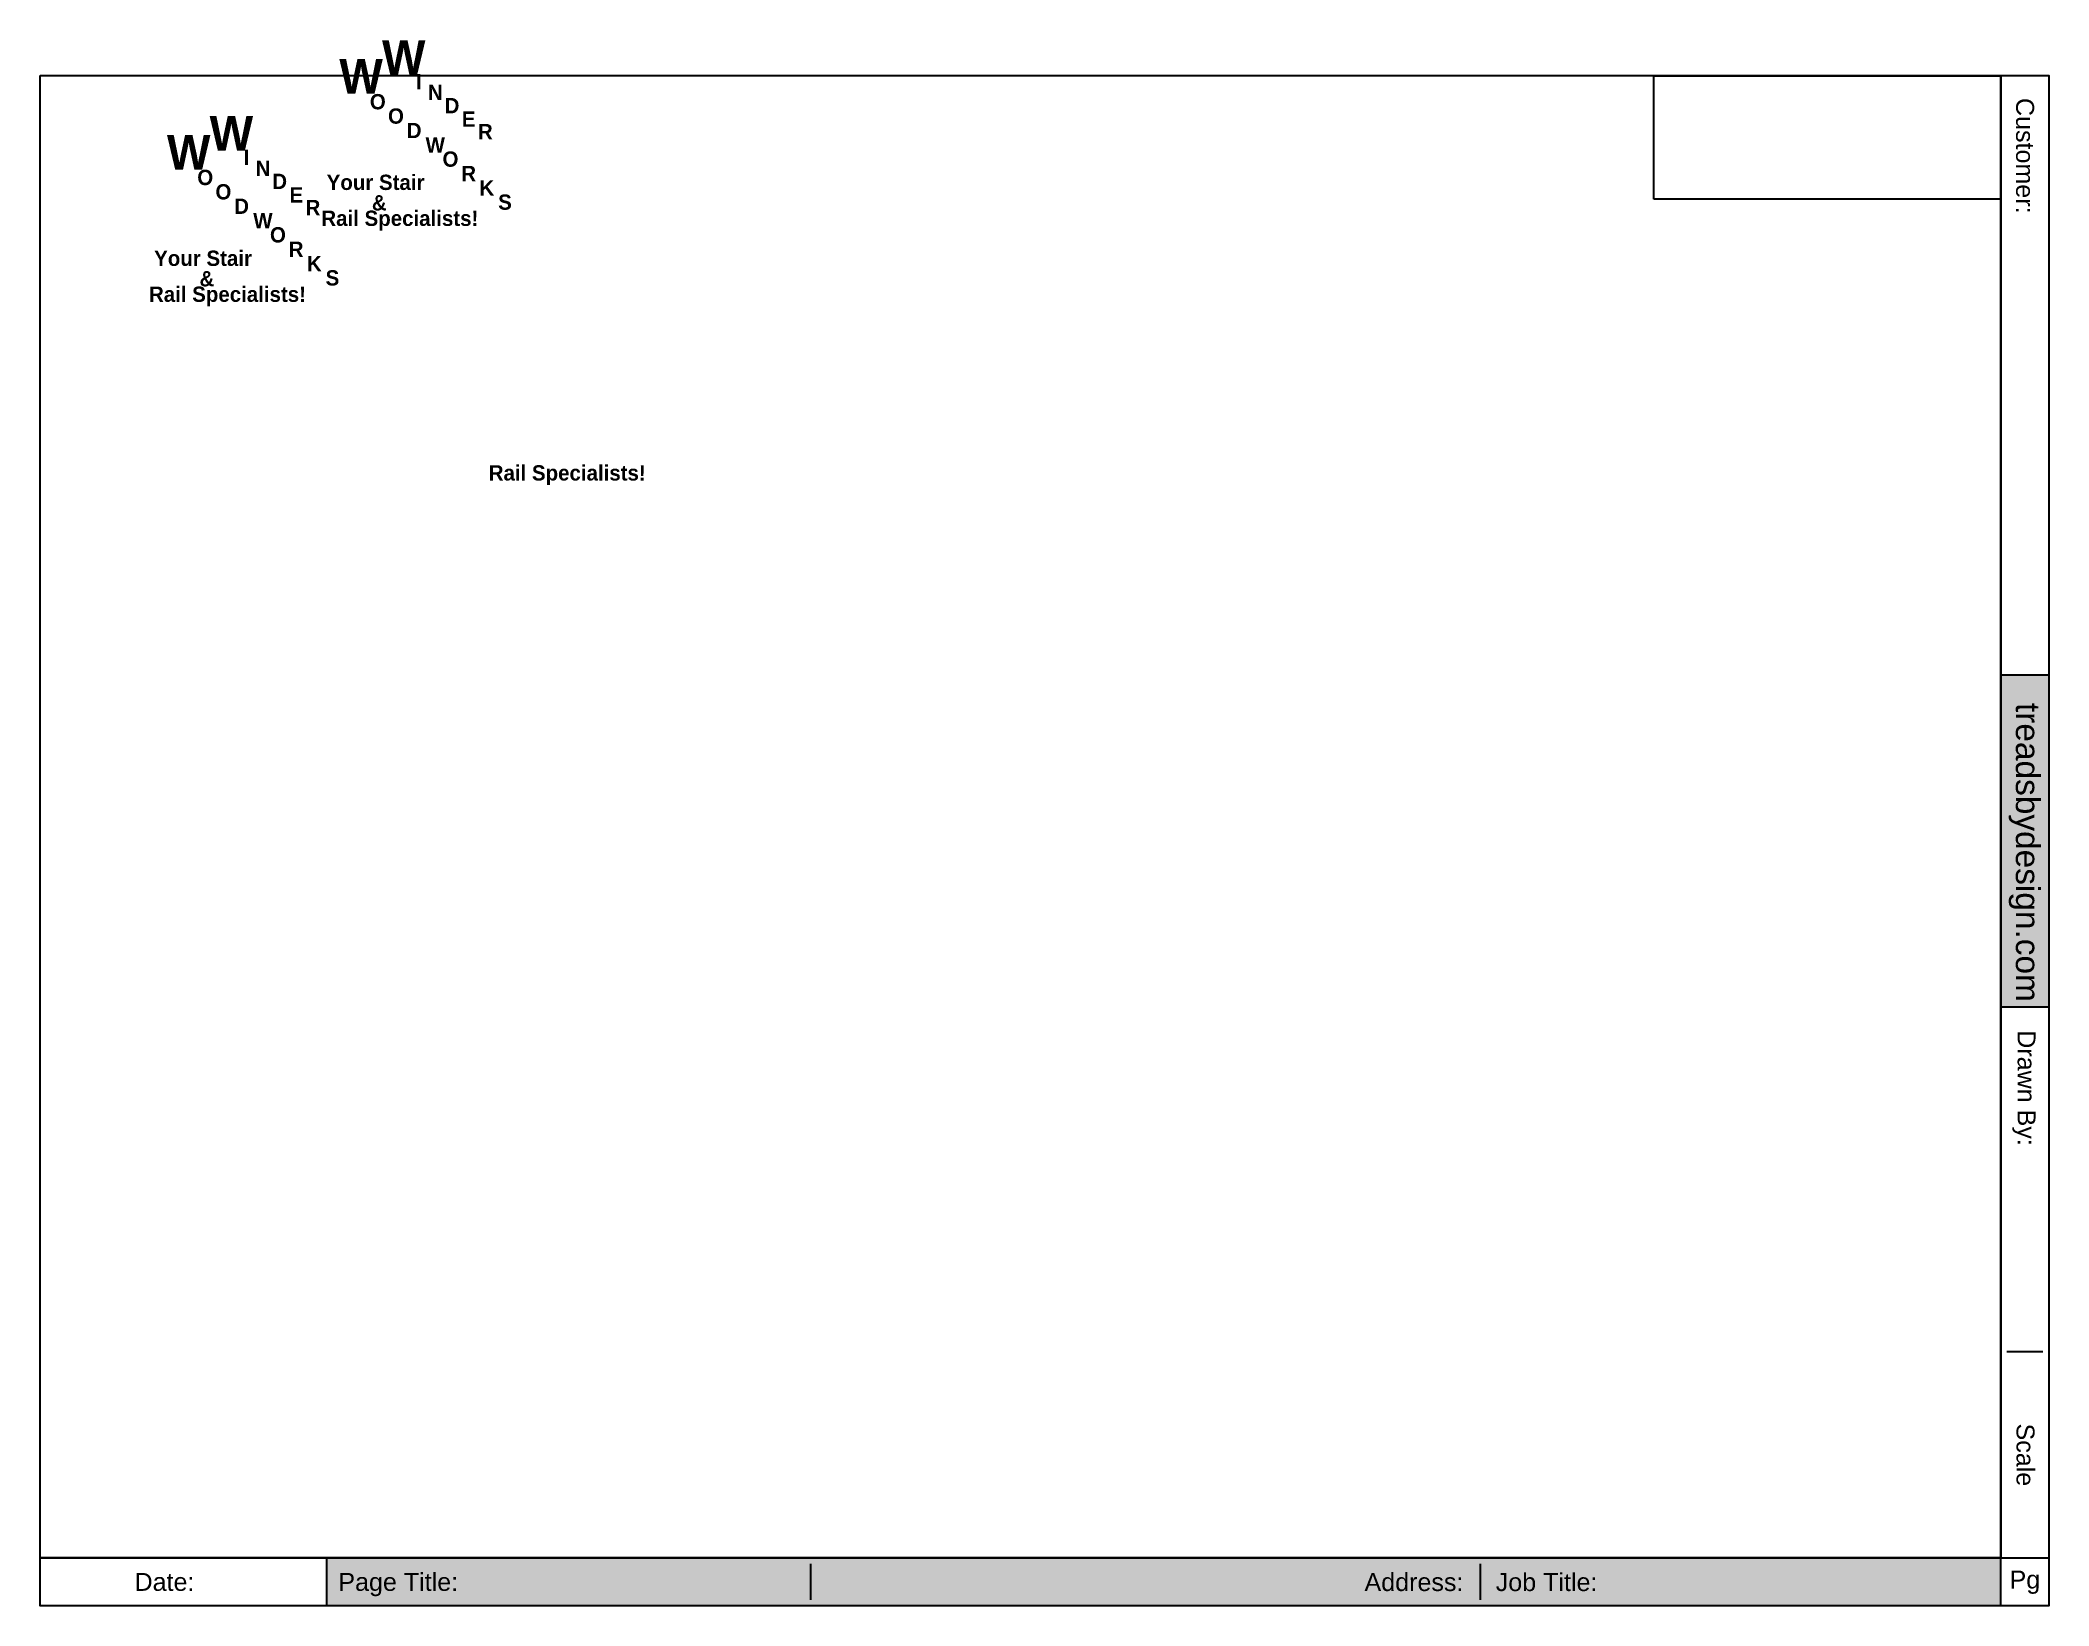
# Paper-space layout 'Landscape Details' of a CAD drawing. Header units: inches. Extents: x 0 to 10.5, y 0.1 to 8.3.
import ezdxf
from ezdxf.enums import TextEntityAlignment as Align

# ---------------------------------------------------------------- set-up
doc = ezdxf.new("R2010")
doc.units = ezdxf.units.IN
doc.header["$MEASUREMENT"] = 0
for name, color, linetype, lineweight in [('Border', 1, 'Continuous', 35), ('Concrete', 40, 'Continuous', 9), ('Hole-Framing', 150, 'Continuous', 18), ('Kick', 4, 'Continuous', 9), ('Stringer', 7, 'Continuous', 13), ('Stringer @ 16', 7, 'Continuous', 13), ('Stringer Template @ 16', 3, 'Continuous', 9), ('Text', 40, 'Continuous', 9)]:
    doc.layers.add(name, color=color, linetype=linetype, lineweight=lineweight)
doc.styles.add('3-32 Text', font='arial.ttf', dxfattribs={"height": 0.09375})
doc.styles.add('Plot Info', font='arial.ttf', dxfattribs={"height": 0.09375})
picture_1 = doc.add_image_def('image1.png', size_in_pixel=(402, 143))

# ---------------------------------------------------------------- blocks, each defined once
blk = doc.blocks.new('Landscape Details')
at = {"layer": 'Concrete', "style": 'Plot Info'}
blk.add_attdef('#-OF-STAIRS', text='', height=0.0938, dxfattribs=at).set_placement((0.65, 0.125), align=Align.MIDDLE_CENTER)
at = {"layer": 'Stringer', "color": 7, "true_color": 0xffffff, "style": 'Plot Info'}
for tag, p in [('#-OF-SUB-LANDINGS', (1.559, 0.078)), ('#-OF-WINDERS', (7.609, 0.078))]:
    blk.add_attdef(tag, p, '', height=0.0938, dxfattribs=at)
blk.add_attdef('#-OF-LARGE-LANDINGS', text='', height=0.0938, dxfattribs=at).set_placement((7.44, 0.171), align=Align.TOP_RIGHT)

psp = doc.layouts.new('Landscape Details')

# ---------------------------------------------------------------- hatches: boundary and pattern name
at = {"layer": 'Hole-Framing', "true_color": 0x000000}
for points in [[(10.546, 4.953), (10.296, 4.953), (10.296, 3.218), (10.546, 3.218)], [(10.296, 0.336), (1.543, 0.336), (1.543, 0.086), (10.296, 0.086)]]:
    psp.add_hatch(color=18, dxfattribs=at).paths.add_polyline_path(points)

# ---------------------------------------------------------------- linework, layer by layer
at = {"layer": 'Border'}
for p, q in [((10.296, 0.086), (10.296, 8.086)), ((10.296, 4.953), (10.546, 4.953)), ((10.296, 3.218), (10.546, 3.218)), ((10.515, 1.414), (10.327, 1.414)), ((0.046, 0.336), (10.546, 0.336)), ((1.543, 0.336), (1.543, 0.086))]:
    psp.add_line(p, q, dxfattribs=at)
at = {"layer": 'Border', "color": 7, "true_color": 0xffffff}
for p, q in [((4.073, 0.305), (4.073, 0.117)), ((7.573, 0.305), (7.573, 0.117))]:
    psp.add_line(p, q, dxfattribs=at)
at = {"layer": 'Border'}
for points in [[(0.046, 8.086), (10.296, 8.086), (10.296, 0.336), (0.046, 0.336)], [(0.046, 8.086), (10.546, 8.086), (10.546, 0.086), (0.046, 0.086)]]:
    psp.add_lwpolyline(points, close=True, dxfattribs=at)

# ---------------------------------------------------------------- block references
at = {"layer": 'Kick'}
ref = psp.add_blockref('Landscape Details', (0.046, 0.086), dxfattribs=at)
ref.add_attrib('DATE', 'Date:', dxfattribs={"layer": 'Text', "height": 0.0938, "style": 'Plot Info'}).set_placement((0.696, 0.211), align=Align.MIDDLE_CENTER)
ref.add_attrib('PAGE_TITLE', 'Page Title:', (1.605, 0.164), dxfattribs={"layer": 'Stringer', "color": 7, "true_color": 0xffffff, "height": 0.09375, "style": 'Plot Info'})
ref.add_attrib('ADDRESS', 'Address:', dxfattribs={"layer": 'Stringer', "color": 7, "true_color": 0xffffff, "height": 0.0938, "style": 'Plot Info'}).set_placement((7.486, 0.257), align=Align.TOP_RIGHT)
ref.add_attrib('JOB_TITLE', 'Job Title:', (7.655, 0.163), dxfattribs={"layer": 'Stringer', "color": 7, "true_color": 0xffffff, "height": 0.0938, "style": 'Plot Info'})
ref.add_attrib('CUSTOMER', 'Customer:', dxfattribs={"layer": 'Text', "height": 0.0938, "rotation": 270, "style": 'Plot Info'}).set_placement((10.469, 7.969), align=Align.TOP_LEFT)
ref.add_attrib('DRAWN_BY', 'Drawn By:', (10.383, 3.095), dxfattribs={"layer": 'Text', "height": 0.0938, "rotation": 270, "style": 'Plot Info'})
ref.add_attrib('SCALE', 'Scale', dxfattribs={"layer": 'Text', "height": 0.0938, "rotation": 270, "style": 'Plot Info'}).set_placement((10.426, 0.875), align=Align.MIDDLE)
ref.add_attrib('PG', 'Pg', dxfattribs={"layer": 'Text', "height": 0.0938, "style": 'Plot Info'}).set_placement((10.421, 0.209), align=Align.MIDDLE)

# ---------------------------------------------------------------- texts
at = {"layer": 'Hole-Framing', "color": 7, "true_color": 0xffffff, "style": 'Plot Info'}
psp.add_text('treadsbydesign.com', height=0.125, rotation=270, dxfattribs=at).set_placement((10.374, 4.806))
at = {"layer": 'Stringer @ 16', "char_height": 0.08, "attachment_point": 1, "style": '3-32 Text'}
for s, width, heights, insert in [('\\pxsm0.75;{\\fStylus BT|b1|i0|c0|p34;    Your Stair\\P    }', 201.73992, [-0.201], (1.425, 7.568)), ('\\pxsm0.75;{\\fStylus BT|b1|i0|c0|p34;   &    }', 201.73992, [-0.101], (1.691, 7.461)), ('{\\fStylus BT|b1|i0|c0|p34;Rail Specialists!}', 84.46821, [-0.111], (1.516, 7.38)), ('\\pxsm0.75;{\\fStylus BT|b1|i0|c0|p34;    Your Stair\\P    }', 201.73992, [-0.201], (0.523, 7.171)), ('\\pxsm0.75;{\\fStylus BT|b1|i0|c0|p34;   &    }', 201.73992, [-0.101], (0.79, 7.064)), ('{\\fStylus BT|b1|i0|c0|p34;Rail Specialists!}', 84.46821, [-0.111], (0.615, 6.983)), ('{\\fStylus BT|b1|i0|c0|p34;Rail Specialists!}', 84.46821, [-0.111], (2.391, 6.049))]:
    psp.add_mtext_dynamic_manual_height_columns(s, width=width, gutter_width=10, heights=heights, dxfattribs=dict(at, insert=insert))
at = {"layer": 'Stringer Template @ 16', "style": '3-32 Text'}
for s, heights, insert, char_height, attachment_point in [('{\\fSuperFrench|b1|i0|c2|p2;W}', [-0.185], (1.833, 8.271), 0.18, 1), ('{\\fSuperFrench|b1|i0|c2|p2;W}', [-0.185], (1.61, 8.172), 0.18, 1), ('{\\fSuperFrench|b1|i0|c2|p2;I}', [-0.08], (2.025, 8.055), 0.08, 5), ('{\\fSuperFrench|b1|i0|c2|p2;O}', [-0.0823], (1.811, 7.949), 0.08, 5), ('{\\fSuperFrench|b1|i0|c2|p2;N}', [-0.08], (2.112, 7.998), 0.08, 5), ('{\\fSuperFrench|b1|i0|c2|p2;O}', [-0.0823], (1.906, 7.874), 0.08, 5), ('{\\fSuperFrench|b1|i0|c2|p2;D}', [-0.08], (2.199, 7.929), 0.08, 5), ('{\\fSuperFrench|b1|i0|c2|p2;E}', [-0.08], (2.286, 7.859), 0.08, 5), ('{\\fSuperFrench|b1|i0|c2|p2;W}', [-0.185], (0.709, 7.775), 0.18, 1), ('{\\fSuperFrench|b1|i0|c2|p2;W}', [-0.185], (0.932, 7.874), 0.18, 1), ('{\\fSuperFrench|b1|i0|c2|p2;D}', [-0.08], (2.001, 7.799), 0.08, 5), ('{\\fSuperFrench|b1|i0|c2|p2;R}', [-0.0828], (2.373, 7.793), 0.08, 5), ('{\\fSuperFrench|b1|i0|c2|p2;I}', [-0.08], (1.124, 7.658), 0.08, 5), ('{\\fSuperFrench|b1|i0|c2|p2;W}', [-0.0823], (2.061, 7.763), 0.08, 1), ('{\\fSuperFrench|b1|i0|c2|p2;O}', [-0.0823], (2.191, 7.649), 0.08, 5), ('{\\fSuperFrench|b1|i0|c2|p2;O}', [-0.0823], (0.909, 7.553), 0.08, 5), ('{\\fSuperFrench|b1|i0|c2|p2;N}', [-0.08], (1.211, 7.601), 0.08, 5), ('{\\fSuperFrench|b1|i0|c2|p2;D}', [-0.08], (1.298, 7.533), 0.08, 5), ('{\\fSuperFrench|b1|i0|c2|p2;R}', [-0.0828], (2.286, 7.574), 0.08, 5), ('{\\fSuperFrench|b1|i0|c2|p2;O}', [-0.0823], (1.004, 7.478), 0.08, 5), ('{\\fSuperFrench|b1|i0|c2|p2;E}', [-0.08], (1.385, 7.462), 0.08, 5), ('{\\fSuperFrench|b1|i0|c2|p2;K}', [-0.08], (2.381, 7.499), 0.08, 5), ('{\\fSuperFrench|b1|i0|c2|p2;S}', [-0.0829], (2.476, 7.424), 0.08, 5), ('{\\fSuperFrench|b1|i0|c2|p2;D}', [-0.08], (1.099, 7.403), 0.08, 5), ('{\\fSuperFrench|b1|i0|c2|p2;W}', [-0.0823], (1.16, 7.367), 0.08, 1), ('{\\fSuperFrench|b1|i0|c2|p2;R}', [-0.0828], (1.472, 7.396), 0.08, 5), ('{\\fSuperFrench|b1|i0|c2|p2;O}', [-0.0823], (1.289, 7.253), 0.08, 5), ('{\\fSuperFrench|b1|i0|c2|p2;R}', [-0.0828], (1.384, 7.178), 0.08, 5), ('{\\fSuperFrench|b1|i0|c2|p2;K}', [-0.08], (1.479, 7.103), 0.08, 5), ('{\\fSuperFrench|b1|i0|c2|p2;S}', [-0.0829], (1.574, 7.028), 0.08, 5)]:
    psp.add_mtext_dynamic_manual_height_columns(s, width=46.54479, gutter_width=10, heights=heights, dxfattribs=dict(at, insert=insert, char_height=char_height, attachment_point=attachment_point))

# ---------------------------------------------------------------- pictures from other files: only their frames are drawn
at = {"layer": 'Border'}
image = psp.add_image(picture_1, insert=(8.482, 7.44), size_in_units=(1.814, 0.645), dxfattribs=at)
image.dxf.flags = 7

# ---------------------------------------------------------------- viewports
at = {"layer": 'Kick', "view_target_point": (72.211, 81.436)}
vp = psp.add_viewport(center=(5.171, 4.211), size=(10.25, 7.75), view_center_point=(-200.231, 24.831), view_height=59.38352, dxfattribs=at)
vp.dxf.flags = 0x10000  # cut along an outline
vp.dxf.clipping_boundary_handle = psp.add_lwpolyline([(0.046, 8.086), (10.296, 8.086), (10.296, 0.336), (0.046, 0.336)], format="xyb", close=True, dxfattribs={"invisible": 1}).dxf.handle

doc.saveas('drawing.dxf')
